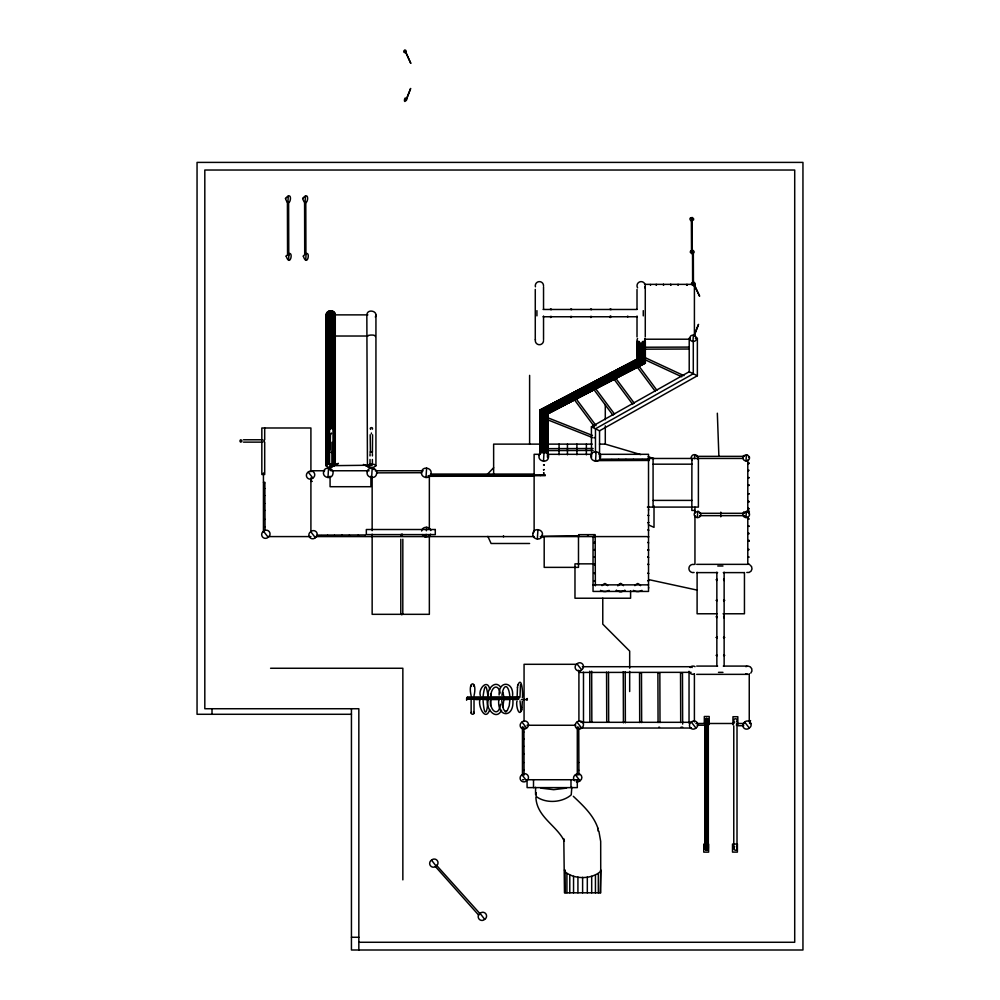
<?xml version="1.0" encoding="UTF-8"?>
<svg xmlns="http://www.w3.org/2000/svg" width="1000" height="1000" viewBox="0 0 1000 1000"><rect width="100%" height="100%" fill="white"/><g stroke="black" fill="none" stroke-linecap="round" stroke-linejoin="round"><path stroke-width="1.5" d="M402.837 539.263L402.8 614.062L401.788 614.738L400.788 614.062L400.812 539.263M637.362 359.012L539.987 410.025L540.138 454.375L539.987 410.025L637.362 359.012L637.3 341.475L637.225 358.95L645.362 363.125L645.312 341.475L644.25 341.438M637.3 341.475L637.775 359.25L540.138 410.1L541.15 410.625M637.837 341.512L638.488 341.525L638.425 359.588L540.562 410.312L540.562 452.875M640.312 343.013L640.238 360.538L543.062 411.575L543.062 452.85M641.363 343.062L641.3 361.075L544.113 412.125L541.213 410.637L541.213 452.75M645.312 341.475L643.413 341.55L643.325 362.113L546.138 413.162L546.138 452.85M644.25 341.55L644.175 362.537L546.975 413.587L544.113 412.125L544.113 452.738M546.975 452.9L546.975 413.587L644.812 362.863L644.9 341.463M370.037 455.925L370.062 453.675M372.4 455.938L372.413 453.688M370.412 452.362L370.2 434.75M371.55 452.463L372.425 452.163L372.562 434.775M331.388 433.85L331.4 433M371.388 433.85L371.4 433M517.112 697.237L517.5 687.2M519.987 697.237L520.475 684.7M330.075 450.112L330.487 433.925M330.65 428.038L330.725 425.087M518.688 698.838L518.675 697.325M522.325 701.312L521.975 707.75M488.062 699.675C487.013 716.625 483.875 715.925 483.013 699.212M490.938 699.688L490.5 705.65M467.587 698.413L467.188 699.1L467.5 697.475M628.112 316.438L627.25 316.5M287.938 202.113L288.263 196.1M288.612 259.762L288.938 253.762M305.087 202.113L305.413 196.1M305.763 259.762L306.087 253.762M509.963 699.275L509.212 705.863L507.25 710.638L505.412 711.675L506.413 711.438M512.8 699.287C514.913 718.725 496.362 718.275 498.888 698.787M327.975 477.488L328.562 468.137M371.625 477.488L372.212 468.137M426.012 477.488L426.6 468.137M426.012 536.675L426.163 534.338M426.375 530.788L426.6 527.325M537.35 539.012L537.938 529.663M543.488 461.138L544.062 451.788M595.513 461.138L596.1 451.788M691.712 220.925L691.938 217.512M692.163 253.612L692.387 250.2M693.325 285.65L693.55 282.25M692.962 341.425L693.363 335.188M694.5 458.6L694.75 454.675M697.337 517.525L697.738 511.3M746 460.913L746.4 454.675M746 517.525L746.4 511.3M723.575 600.35L723.938 601.362L723.725 599.85L723.85 601.337L723.763 599.85L724.775 600.363M723.575 655.312C725.675 655.938 722.087 655.212 724.775 655.337M503.85 699.737L502.85 707.013M628.175 316.562L627.263 316.488M705.537 846.787C703.263 849.412 708.288 852.262 708.312 848.288L708.312 720.512C708.288 716.538 703.263 719.388 705.537 722.013M708.312 720.512L707.5 722.362M737.013 727.025L737.013 848.35C736.838 852.725 731.612 848.812 734.587 846.5M342.212 536.188L342.025 535.262L341.925 536.237M348.95 536.025L349.462 535.325L349.012 536.013M579.075 536.237L579.075 535.275L578.65 536.025M588.088 535.388L588.088 536.112L587.562 535.388M642.175 460.3L641.938 459.55M642.588 459.55L642 460.075M687.288 284.962L686.55 284.85L687.288 284.637M517.725 685.288C522.2 674.4 523.025 696.087 522.375 697.712M517.137 700.85C515.375 703.75 518.888 718.538 521.75 709.663M517.475 687.45L517.75 684.987M521.725 709.975L522 707.5M480.3 695.5C478.137 688.737 487.675 678.213 489.8 689.513M483.162 695.7C484.888 683.625 486.3 683.713 487.95 696.15M645.275 285.738L644.712 287.812M471.138 695.688C467.375 679.938 477.775 679.938 474.025 695.688M474.025 685.125L473.6 686.075M474.025 698.825L474.025 713C473.925 715.487 469.762 713.913 471.55 712.05M330.725 467.45L327.5 466.925L326.175 465.675L326.175 314.85C326.213 309.5 335.238 309.5 335.275 314.85L335.275 464.113M335.112 315.912L335.275 314.85M367.45 466.637L366.838 315.025C366.975 308.275 378.825 310.988 375.337 317.075M437.837 475.125L437.188 475.363L437.837 475.525M437.663 475.688L437.663 474.963M445.163 475.45L444.438 475.275L445.125 475.112M451.775 475.2L452.038 475.613M495.387 475.487L495.225 474.85L495.75 475.4M503.162 475.312L503.862 475.475L503.162 475.225M509.4 475.175L510.125 475.175L509.438 475.425M524.138 474.975L524.65 475.425L523.962 475.425M540.225 474.975L540.737 475.425L540.05 475.425M544.212 465.138L543.5 464.963L544.175 464.8M264.625 495.662L263.825 496.112L264.525 495.662M264.212 502.875L264.325 503.612L264.2 502.887M263.788 527.025L264.75 526.925L263.888 527.025M523.65 731.938L522.85 731.65L523.55 732.163M522.9 746.4L523.65 746.3M523.65 753.75L522.85 753.462M523.65 762.588L522.85 762.312L523.538 762.763M522.95 770.263L523.763 769.975L522.8 770.175M594.087 542.575L595.05 542.487L594.312 542.85M594.513 536.487L594.85 537.175L594.525 536.475M594.95 542.675L594.1 542.487M595.013 550L594.513 549.45M594.2 557.238L595.062 557.15L594.138 556.962M594.938 564.125C592.712 564.7 596.5 564.587 594.212 564.125M594.2 573.337L595.062 573.237L594.25 573.05M594.1 580.725L595.05 580.725L594.2 580.725M578.612 762.588L577.638 762.487L578.612 762.4M578.5 770.175L577.65 769.975L578.612 770.175M648.475 510.05L648.8 509.725M648.675 515.55L647.875 515.262L648.637 515.638M648.637 522.5L647.875 522.875L648.737 522.5M648.675 530.112L647.875 529.825L648.637 530.2M648.475 542.9L647.938 542.312L648.575 542.9M648.475 557.463L647.875 556.962L648.575 557.463M648.238 556.788L648.05 557.413M647.875 564.575L648.8 564.388L647.875 564.2M648.475 573.562L647.875 573.05L648.737 573.425M647.875 580.638L648.787 580.725L647.938 580.725M648.575 588.138L648.662 587.55M748.35 463.625C750.238 463.038 746.875 463.088 748.988 463.562M749.062 457.75L748.9 457.238M748.45 470.85L748.988 470.262L748.15 470.625M748.35 477.537C750.45 477.987 746.938 478.275 748.9 477.537M748.9 485.438L748.45 484.787M749.112 485.112L748.125 485.112M748.125 493.95L748.9 493.625M748.35 494.275L749.112 493.95L748.35 493.625M749.062 501.725L748.188 501.725L748.675 501.163M748.9 508.85L748.462 508.175M748.612 513.538L749.262 513.175L748.5 512.85M748.713 518.538L749.05 519.225L748.337 518.713M748.512 533.725L749.212 533.65L748.713 533.1M749.05 541.038L748.4 540.612M748.512 564.4L749.15 564.038L748.388 564.138M750.45 720.913L749.6 720.725L750.512 720.638M499.113 695.013C498.525 680.138 513.65 681.162 512.625 695.5M501.925 695.375C503.5 683.238 508.5 684.038 509.812 695.825M487.863 695.462C487.287 689.362 494.85 679.85 500.312 686.725M490.675 695.837C491.6 686.513 498.013 683.188 500.213 693.05M500.55 704.2C498.837 717.675 489.513 711.363 490.425 699.262M716.637 579.538L717.262 579.375L716.688 580.513M373.8 469.513L374.062 468.562L373.275 468.475M723.575 579.538C724.7 582.612 723.35 577.537 724.3 579.538M550.175 316.475L551.562 316.475M570.475 316.475L571.875 316.475M591.763 316.475L590.363 316.475M611.225 316.475L609.825 316.475M421.625 531.013C422.15 526.2 429.75 525.988 430.85 530.538M571.838 787.237L571.225 794.875C562.15 802.738 545.825 803.8 536.175 796.462L536.175 792.65M489.7 709.712C485.4 722.65 477.375 705.188 480.138 699.2M326.175 465.675L327.5 464.425L330.725 463.913M366.838 465.763L370.213 464.05M375.938 315.025L375.938 465.763L373.663 467.287L370.213 467.463M373.525 469.113L363.425 464.487L370.9 467.95M342.35 536.025L341.925 535.388L341.763 536.112M348.95 535.487L349.275 536.138M357.85 535.388L358.488 535.812L357.85 536.013M358.438 536.025L358.438 535.487M503.675 536.663L503.488 535.837L503.3 536.663M579.3 536.025L578.787 535.425L579.237 536.013M716.688 616.438L716.775 617.712M406.362 99.95L410.65 88.462L406.025 99.812M694.237 335.838L698.525 324.35L693.9 335.7M544.85 418.55L545.525 416.863L592.463 435.45M594.763 437.925L595.037 437.25M724.237 617.587L724.237 616.438M332.45 429.162C333.537 426.788 328.938 427.312 330.588 429.375M372.45 429.162C373.537 426.788 368.938 427.312 370.588 429.375M471.737 474.925L472.388 474.925M543.538 472.925L544.125 473.338L543.675 472.812M264.587 510.688L263.9 510.238M263.788 519.25L264.738 519.25L263.9 519.612M594.9 550L594.087 549.812M523.763 753.75L523.112 754.013M648.637 537.038L647.812 536.85L648.637 536.663M648.637 550L647.975 550M748.3 540.612L749.212 540.525M748.938 541.038L748.938 540.388M748.3 557.05L749.15 557.05L748.337 557.325M370.062 452.137L372.425 452.163M580.2 671.6L579.1 672.337L578.3 670.312M690.575 667.55L691.375 666.712L692.175 667.55M693.425 335.525L694.837 335.513L696.3 337.337A3.388 3.388 0 0 1 696.15 339.75C695.062 342.312 690.75 341.962 690.025 339.275A3.388 3.388 0 0 1 690.188 336.875C690.263 335.025 695.462 334.225 694.45 336.3M736.538 721.963C739.15 717.05 731.062 718.25 734.587 722.3M430.625 534.15C429.288 537.537 423.988 537.6 422.238 534.562M690.65 251.125L692.8 250.238L693.988 251.375A1.85 1.85 0 0 1 693.913 252.688L691.75 253.575L690.562 252.438M691.812 283.163L693.962 282.275L695.15 283.412A1.85 1.85 0 0 1 695.062 284.738C693.825 287.1 694.688 283 694.525 285.4M723.675 616.438L723.763 617.712M335.112 336.262L330.725 335.087L326.325 336.262M366.838 336.062C368.575 334.7 376.075 334.475 375.337 336.525M327.725 535.5L327.275 536.188L327.65 535.325M656 284.438L656.275 285.3L656.538 284.438M663.238 284.438L663.6 285.275L663.5 284.312M670.575 284.438L670.938 285.275L670.837 284.312M677.812 284.438L678.075 285.3L678.35 284.438M618.575 459.562L619.038 460.25L618.75 459.338M625.913 459.562L626.362 460.25L625.988 459.387M501.6 710.2C495.688 721.862 484.925 707.262 487.587 699.237M241.912 441.55C239.312 444.038 239.312 437.875 241.912 440.375M466.6 698.375L466.625 700.275M328.225 468.488L329 468.55M332.238 465.2L330.913 465.7L330.075 464.95M372.238 465.2L330.075 465.7L330.075 470.2M431.575 475.525L432.2 475.375L431.575 475.125M465.087 475.4L464.925 474.762M472.388 475L471.737 475.337M486.45 475.375L486.9 474.85L486.312 475.337M516.725 475.5L517.263 475.025L516.725 475.575M544.125 469.538L543.5 469.775M543.538 469.862L544.212 469.6M264.525 483.225L263.775 482.962L264.525 482.688M264.7 503.438L263.825 503.438M264 519.075L264.312 519.725L264.425 519.025M595.013 537.038L594.25 537.038L594.625 536.475M594.938 573.5L594.212 573.5M647.875 550L648.737 550M523.763 738.975L522.8 739.163L523.65 738.975M523.713 753.838L522.85 753.838M748.988 508.8L748.35 508.85M748.337 549.375L749.15 549.462L748.5 549.888M487.375 474.275L493.638 467.75M564.475 869.938L565.1 871.85C574.438 879.463 590.788 879.463 600.138 871.85L600.763 869.938L600.138 892.812M263.925 441.975L263.925 439.938M334.513 535.325L334.787 536.237L334.513 535.425M435.513 866.25L436.4 865.462M436.55 865.325L480.15 913.838M570.775 394.637L572.238 393.55M590.075 384.425L591.638 383.275M609.862 373.575L611.425 372.425M432.025 475.65L432.025 475M458.837 474.925L458.913 475.375M479.663 474.925L479.387 475.425M594.938 550.075L594.138 550M748.45 462.975L748.988 463.038M594.938 564.65L594.212 564.65M748.988 485.375L748.35 485.438M748.988 501.8L748.45 501.863M748.938 526.462L748.3 526.038L749.1 525.95M591.538 457.425L591.4 426.8L689.212 371.75L697.362 375.763L697.362 338.15L695.325 338.15M591.4 426.8L599.55 430.812L697.362 375.763M328.6 468.775L338.4 463.387L328.45 468.438M540.513 410.3L577.5 390.875M580.237 389.425L592.562 382.95M595.312 381.512L611.75 372.887M614.487 371.45L636.4 359.938M547.612 457.425L547.575 413.9L565.375 404.55M568.112 403.113L574.963 399.513M577.7 398.075L584.55 394.475M587.288 393.038L594.138 389.438M596.875 388L599.612 386.562M606.462 382.962L613.312 379.375M616.05 377.925L618.787 376.488M621.538 375.05L643.45 363.537M547.612 413.913L645.362 363.125L547.575 413.9M650.35 284.475L650.537 285.3M686.925 284.312L686.6 285.075M633.237 459.487L633.425 460.312L633.612 459.487M464.725 474.762L464.562 475.4M465.012 475.375L465.087 474.925M263.9 510.763L264.587 510.312M405.475 51.612C407.812 52.462 402.825 53.55 403.8 51C405.4 47.65 407.887 53.375 404.888 52.45M406.45 100.45C405.012 92.762 402.725 106.213 406.538 99.475M566.525 788.125L553.7 789.675L540.875 788.125M694.15 285.6L691.725 284.475M611.613 460.312L611.8 459.487M531.562 475L531.3 475.575M331.55 452.463L332.425 452.163L330.412 452.362M542.038 536.388L578.6 535.7M287.438 201.863L288.612 201.863L288.775 253.787M287.863 255.312L288.75 255.312M691.513 251.088L691.363 220.787L692.163 220.775L692.275 251.088M643.413 341.55L642.425 341.562L642.35 361.613L545.163 412.663L545.163 452.8M645.138 347.225L689.038 347.088M645.138 349.162L689.038 349.025M547.712 448.65L593.138 448.512M547.725 450.6L593.138 450.45M748.512 456.938L749.225 456.938M599.712 459.188L649.312 459.025L649.312 460.45L595.062 460.625M376.812 472.863L421.763 472.713M543.062 474.888L544.462 474.875M310.938 481.35L312.288 481.35M263.463 482.337L264.862 482.325L265.038 530.375M647.4 507.088L648.812 507.075M747.987 511.2L749.4 511.188M748.487 512.55L749.375 512.55M317.113 535.112L365.163 534.963L365.163 536.388M593.775 536.225L595.175 536.225L595.35 585.825M749.525 723.487L750.85 723.475M697.1 725.225L705.75 725.188M743.775 725.725L736.562 725.75L736.562 723.9M658.8 727.2L659.538 727.2M681 727.2L682.65 727.2M522.65 779.737L523.862 779.725M577.5 779.737L578.9 779.725M431.037 475.15L545.212 474.862L545.225 475.662L427.95 475.962M430.012 476.312L534.125 476.062L534.125 475.363M644.6 284.363L692.85 284.363M543.088 309.475L637.112 309.475M334.613 314.875L367.875 314.875M543.088 316.762L637.112 316.762M334.613 336.025L367.875 336.025M690.4 338.15L689.212 338.15L689.212 371.75M644.6 339.212L689.737 339.212M243.463 439.775L262 439.775M243.463 442.137L262 442.137M540.462 444.125L493.638 444.125L493.638 475.138M548.212 444.125L592.188 444.125M599.462 444.125L605.288 444.125L640.725 454.6M540.312 454.312L534.125 454.312L534.125 532.013M548.038 454.312L591.325 454.312M599.05 454.312L648.525 454.312L648.525 591.438L593.038 591.438L593.038 536.587M696.35 456.35L744.425 456.35M547.575 457.425L548.013 414.113L548.013 457.425M648.525 458.475L743.125 458.45M653.188 464.175L692.075 464.175M310.912 470.763L324.688 470.763M330.812 470.763L369.087 470.763M375.238 470.763L423.162 470.763M430.85 474.062L534.125 474.062M653.188 500.4L692.075 500.4M648.525 507.088L698.388 507.088L698.388 458.475M694.938 510.438L691.838 510.438L691.9 458.475M699.613 513.3L744.688 513.3M699.613 515.662L744.688 515.662M268.025 536.587L310.912 536.587M315.5 536.587L534.125 536.587M540.312 536.587L646.988 536.587M529.612 543.488L491.087 543.488L487.875 536.4M593.513 563.85L574.975 563.85L574.975 598.225L630.588 598.225L630.588 590.712M696.7 564.35L746.938 564.35M717.75 566L722.962 566M696.7 572.612L717.613 572.612M723.288 572.612L744.2 572.612M716.05 579.763L716.762 579.763M593.038 584.862L648.525 584.862M716.05 600.363C718.35 601.125 715.85 600.3 717.312 600.35M716.963 613.775L697.1 613.775L697.1 572.337M723.075 613.775L744.45 613.775L744.45 572.525M716.05 616.825L716.762 616.825M716.05 637.438L717.35 637.438M723.575 637.438L724.775 637.438M716.05 655.337C718.337 656.137 715.875 655.35 717.312 655.312M577.388 664.3L524.062 664.3L524.062 721.2M696.7 666.087L717.613 666.087M723.288 666.087L746.938 666.087M582.337 666.712L691.375 666.712M270.575 668.263L402.85 668.263L402.85 879.875M718.487 672.35L722.962 672.35M579.4 672.438L691.075 672.337M696.7 674.35L747.875 674.35L745.812 673.8M467.113 697.325L518.55 697.188M467.038 697.475L518.387 697.475M466.987 697.675L518.35 697.675M466.962 697.913L518.325 697.913M466.95 698.162L518.325 698.162M466.962 698.413L518.325 698.413M466.987 698.637L518.675 699L488.95 699.1M467.038 698.85L518.438 699M467.188 699.1L488.65 699.125M475.6 699.562L480.012 699.562M484.275 699.562L488.263 699.562M491.912 699.562L499.712 699.562M503.562 699.562L509.888 699.562M513.862 699.562L516.175 699.562M521.35 699.562L527.112 699.562M351.438 714.287L197.05 714.287L197.05 162.4L802.95 162.4L802.95 950L351.438 950L351.438 708.737M580.862 722.312L681.025 722.312M682.55 722.312L691.375 722.312M695.925 723.487L705.062 723.487M708.112 723.487L734.013 723.487M737.062 723.487L744.675 723.487M527.025 725.263L575.775 725.263M580.862 728.037L691.375 728.037L690.8 727.663M351.438 937.275L358.837 937.275M358.837 942.275L794.712 942.275L794.712 170.025L204.812 170.025L204.812 708.737L358.837 708.737L358.837 950M638.488 341.525L639.338 341.538L639.263 360.025L542.075 411.075L542.075 452.8M371.388 463.988L374.613 464.513L375.938 465.763M335.112 313.788L335.112 465.225L331.9 463.975L331.9 442.238M648.725 579.612L697.1 590.1M518.688 696.963L518.263 698.587M648.1 456.775L654.013 458.525M523.55 746.075L522.913 746.5M370.913 465.7L370.075 464.95M506.1 711.675C503.05 711.35 501.688 703.487 501.725 698.8M546.225 419.237L593.162 437.825M648.413 524.862L654.013 527.362L654.013 505.8M644.075 357.15L684 375.688M644.625 359.55L681.8 376.812M405.513 51.762L405.387 52.488M264.625 488.425L263.825 488.875L264.738 488.587M264.625 510.238L264.1 510.825M520.438 710.25L520.962 710.75L520.025 700.85M694.525 284.825L694.575 285.625L693.787 285.45M707.5 846.438L708.312 848.288M435.3 866.438L478.688 915.138M573.325 796.312C583.138 805.625 593.787 815.413 598.05 828.688M471.55 686.075L471.138 685.125M473.6 712.05L474.025 713M692.25 460.125L691.413 458.762A3.388 3.388 0 0 1 691.562 456.362C692.663 453.787 696.975 454.15 697.688 456.825A3.388 3.388 0 0 1 697.537 459.225M744.688 722.075L749.275 728.037A3.8 3.8 0 0 1 743.575 727.675A3.8 3.8 0 0 1 744.688 722.075A3.8 3.8 0 0 1 750.387 722.45A3.8 3.8 0 0 1 749.275 728.037M691.35 722.075L695.925 728.037A3.8 3.8 0 0 0 697.038 722.45A3.8 3.8 0 0 0 691.35 722.075A3.8 3.8 0 0 0 690.238 727.675A3.8 3.8 0 0 0 695.925 728.037M577.013 663.85L581.587 669.812A3.8 3.8 0 0 1 575.9 669.438A3.8 3.8 0 0 1 577.013 663.85A3.8 3.8 0 0 1 582.7 664.225A3.8 3.8 0 0 1 581.587 669.812M581.587 728.037A3.8 3.8 0 0 0 582.7 722.45A3.8 3.8 0 0 0 577.013 722.075L581.587 728.037A3.8 3.8 0 0 1 578.913 729.15M577.112 773.838A3.8 3.8 0 0 0 575.413 774.812L579.987 780.788A3.8 3.8 0 0 1 576.325 781.762M526.587 728.037A3.8 3.8 0 0 0 527.7 722.45A3.8 3.8 0 0 0 522 722.075L526.587 728.037A3.8 3.8 0 0 1 523.9 729.15M308.275 472.075L312.85 478.038A3.8 3.8 0 0 0 313.962 472.438A3.8 3.8 0 0 0 308.275 472.075A3.8 3.8 0 0 0 307.162 477.663A3.8 3.8 0 0 0 312.85 478.038M522 774.812L526.587 780.788A3.8 3.8 0 0 1 520.887 780.413A3.8 3.8 0 0 1 522 774.812A3.8 3.8 0 0 1 527.375 774.812A3.8 3.8 0 0 1 527.375 780.175M310.763 531.712L315.338 537.675A3.8 3.8 0 0 0 316.45 532.087A3.8 3.8 0 0 0 310.763 531.712A3.8 3.8 0 0 0 309.65 537.312A3.8 3.8 0 0 0 315.338 537.675M263.562 531.287L268.15 537.25A3.8 3.8 0 0 0 269.262 531.65A3.8 3.8 0 0 0 263.562 531.287A3.8 3.8 0 0 0 262.45 536.875A3.8 3.8 0 0 0 268.15 537.25M480.087 913.363L484.675 919.338A3.8 3.8 0 0 0 485.788 913.737A3.8 3.8 0 0 0 480.087 913.363A3.8 3.8 0 0 0 478.975 918.962A3.8 3.8 0 0 0 484.675 919.338M431.55 860.138L436.125 866.1A3.8 3.8 0 0 0 437.238 860.512A3.8 3.8 0 0 0 431.55 860.138A3.8 3.8 0 0 0 430.438 865.738A3.8 3.8 0 0 0 436.125 866.1M638.575 365.6L656.912 390.275M637.013 366.763L655.35 391.438M615.087 377.35L634.338 403.275M613.538 378.512L632.775 404.438M595.3 388.212L614.55 414.125M593.737 389.363L612.987 415.288M575.9 398.488L596.062 425.637M574.338 399.65L594.5 426.8M736.538 846.838L737.013 848.35M694.237 285.238L699.625 296.25L694.575 285.087M564.125 840.4L563.538 838.662L564.412 841.263C556.775 825.45 536.8 817.05 535.9 797.487M598.875 831.162L600.688 841.363L600.763 892.812L564.475 892.812L563.812 839.5M611.3 316.537L609.712 316.637M502.975 692.4L503.65 695.95M326.175 314.85L326.325 315.912M490.55 693.675L490.812 695.987M328.913 468.488L328.013 468.525M717.337 413.212L718.888 456.35M705.738 723.337L705.75 725.062M643.625 347.713L643.625 348.688M595.138 536.038L595.138 534.637L578.713 534.663L578.713 536.087M542.137 535.138L542.15 536.538M424.862 535.513L424.862 536.912M693.438 283.125L693.337 252.825L692.537 252.825L692.613 283.125M682.65 724.1L682.475 672.938L680.537 672.95L680.7 722.55M660 722.55L659.85 672.938L657.9 672.95L658.062 722.55M641.65 722.55L641.488 672.938L639.55 672.95L639.7 722.55M625.2 671.637L625.363 722.788M623.25 671.637L623.413 722.8M608.513 672.175L608.663 721.787M606.562 672.175L606.725 721.787M591.675 671.2L591.838 722.35M589.725 671.2L589.888 722.362M578.763 727.025L578.913 775.075M523.913 727.025L524.062 775.075M305.925 253.787L305.788 201.863L304.587 201.863L304.713 253.787M287.413 201.863L287.55 253.787M372.388 459.487L372.388 463.375M370.025 459.487L370.037 463.375M749.25 673.675L749.25 721.925M747.788 459.975L747.788 511.775M747.788 517.188L747.788 564.425M737.825 724.762L737.825 716.725L732.962 716.725L732.962 724.762M733.775 725.9L733.775 848.35M724.137 572.175L724.137 666.188M720.775 512.15L720.775 516.8M716.85 572.175L716.85 666.188M709.2 724.538L709.2 716.488L704.325 716.488L704.325 723.188M708.625 844.087L708.625 852.138L703.75 852.138L703.75 844.087M708.088 719.45L708.088 849.35M707.837 719L707.837 849.8M707.5 718.662L707.5 850.138M707.1 718.45L707.1 850.35M706.688 718.375L706.688 850.425M706.263 718.45L706.263 850.35M705.875 718.662L705.875 850.138M705.537 719L705.537 849.8M705.275 719.45L705.275 849.35M705.113 719.963L705.113 848.838M694.95 507.212L694.95 513.3M694.95 515.662L694.95 564.425M694.412 285.887L694.412 336.175M694.4 673.675L694.4 721.925M693.288 341.238L693.288 373.762L595.475 428.8L595.475 452.912M689.038 672.237L689.038 723.213M653.075 458.475L653.075 507.088M645.275 286.675L645.275 336.912M643.275 310.65L643.275 315.875M637.013 289.413L637.013 308.913M637.013 316.012L637.013 336.912M629.675 668.2L629.675 651.1L602.775 624.138L602.775 598.225M629.675 671.312L629.675 691.538M610.337 316.262L610.337 317.575M605.288 404.5L605.288 419.738M605.288 425.838L605.288 444.125M599.55 430.812L599.55 457.425M598.325 873.637L598.325 892.812M597.938 828.25L597.938 830.938M595.45 875.163L595.45 892.812M591.688 876.338L591.688 892.812M590.875 316.863L590.875 317.575M587.312 877.075L587.312 892.812M586.375 444.125L586.375 454.787M583.488 672.237L583.488 723.213M582.612 877.325L582.612 892.812M578.913 670.45L578.913 721.2M578.488 536.688L578.488 567.362L544.188 567.362L544.188 536.688M577.925 877.075L577.925 892.812M577.3 726.812L577.3 775.062M576.912 444.125L576.912 454.787M573.55 876.338L573.55 892.812M570.988 316.863L570.988 317.575M570.988 779.737L570.988 787.613M569.788 875.163L569.788 892.812M567.45 444.125L567.45 454.787M566.912 873.637L566.912 892.812M565.1 870.062L565.1 892.812M559.062 444.125L559.062 454.787M550.688 316.863L550.688 317.575M543.538 286.675L543.538 308.913M543.538 316.012L543.538 339.663M536.925 310.65L536.925 315.875M535.562 787.3L535.562 794.587M535.275 289.413L535.275 339.663M533.513 779.737L533.513 787.613M529.612 375.363L529.612 444.125M522.45 726.812L522.45 775.062M471.138 698.825L471.138 713M429.35 475.363L429.35 529.212M429.35 535.988L429.35 614.325L372.15 614.325L372.15 534.125M372.15 476.887L372.15 530.688M370.9 476.2L370.9 486.712L330.075 486.712L330.075 476.2M334.663 312.787L334.663 464.8M333.938 311.938L333.938 464.425M333 311.288L333 464.15M331.9 310.875L331.9 428.263M330.725 310.738L330.725 428.212M329.55 310.875L329.55 463.975M328.45 311.288L328.45 464.15M327.5 311.938L327.5 464.425M326.788 312.787L326.788 464.8M326.325 313.788L326.325 466.138M310.912 471.788L310.912 427.987L261.837 427.987L261.837 474.487L264.7 474.487L264.7 442.137M310.912 477.875L310.912 531.925M264.7 427.987L264.7 439.775M263.438 472.975L263.438 531.925M212.013 708.737L212.013 714.287M535.425 286.812A4.125 4.125 0 0 1 538.862 281.65A4.125 4.125 0 0 1 543.538 285.738M543.538 340.588A4.125 4.125 0 0 1 538.862 344.688A4.125 4.125 0 0 1 535.425 339.525M694.087 572.475A4.125 4.125 0 0 1 688.9 568.488A4.125 4.125 0 0 1 694.087 564.5M749.938 564.913A4.125 4.125 0 0 1 746.8 572.475M694.087 674.212A4.125 4.125 0 0 1 689.038 671.287M690.1 667.3A4.125 4.125 0 0 1 695.088 666.637M745.812 666.637A4.125 4.125 0 0 1 750.788 673.138M574.625 780.788A3.8 3.8 0 0 1 575.413 774.812M578.088 773.7A3.8 3.8 0 0 1 579.987 780.788M522.925 729.025A3.8 3.8 0 0 1 522 722.075M577.925 729.025A3.8 3.8 0 0 1 577.013 722.075M625 590.388A8.375 8.375 0 0 1 616.425 590.388M617.975 585.662A7.25 7.25 0 0 1 620.812 583.475M623.45 585.662A6.9 6.9 0 0 0 620.65 583.475A7.25 7.25 0 0 0 617.8 585.662M609.075 590.388A8.375 8.375 0 0 1 600.5 590.388M602.05 585.662A7.25 7.25 0 0 1 604.888 583.475A6.9 6.9 0 0 1 607.7 585.662M641.938 590.388A8.375 8.375 0 0 1 633.362 590.388M634.9 585.662A7.25 7.25 0 0 1 637.75 583.475A6.9 6.9 0 0 1 640.55 585.662M624.825 590.388A8.375 8.375 0 0 1 616.263 590.388M691.612 284.513A1.85 1.85 0 0 1 691.7 283.2M690.45 252.475A1.85 1.85 0 0 1 690.537 251.163M644.712 338.525A4.125 4.125 0 0 1 644.712 342.663M637.562 342.663A4.125 4.125 0 0 1 637.562 338.525M637.562 287.812A4.125 4.125 0 0 1 639.562 281.925A4.125 4.125 0 0 1 645.125 284.675M526.775 699.05C527.087 702.475 527.85 696.775 526.775 699.05M285.487 198.475C289.9 211.737 294 188.325 285.487 198.475M286.163 256.125C290.575 269.387 294.675 245.987 286.163 256.125M302.638 198.475C307.062 211.737 311.15 188.325 302.638 198.475M303.312 256.125C307.738 269.387 311.825 245.987 303.312 256.125M716.6 637.413C716.925 640.138 717.8 636.125 716.6 637.413M323.587 471.838C322 477.825 332.125 479.963 332.95 473.8C334.538 467.812 324.4 465.675 323.587 471.838M367.238 471.838C365.65 477.825 375.775 479.963 376.6 473.8C378.188 467.812 368.05 465.675 367.238 471.838M421.625 471.838C420.037 477.825 430.163 479.963 430.988 473.8C432.575 467.812 422.438 465.675 421.625 471.838M532.962 533.35C531.375 539.35 541.5 541.475 542.325 535.325C543.913 529.325 533.775 527.2 532.962 533.35M539.1 455.475C537.513 461.475 547.638 463.6 548.462 457.45C550.037 451.45 539.913 449.325 539.1 455.475M591.125 455.475C589.538 461.475 599.663 463.6 600.487 457.45C602.075 451.45 591.938 449.325 591.125 455.475M723.575 637.413C724.887 637.987 723.775 637.45 723.575 637.413M321.375 535.688L322.05 536.025L321.413 535.588M400.85 534.612C402.188 537.737 403.787 532.375 400.85 534.612M690.425 218.062L690.2 218.438A1.85 1.85 0 0 0 690.113 219.75L691.3 220.888L693.45 220A1.85 1.85 0 0 0 693.538 218.688L692.35 217.55L690.425 218.062M694.987 512.3L694.562 512.975A3.388 3.388 0 0 0 694.4 515.388C695.113 518.062 699.438 518.425 700.525 515.85A3.388 3.388 0 0 0 700.675 513.438L698.5 511.35L694.987 512.3M743.637 455.675L743.213 456.362A3.388 3.388 0 0 0 743.062 458.762C743.775 461.438 748.088 461.8 749.175 459.225A3.388 3.388 0 0 0 749.338 456.825L747.163 454.738L743.637 455.675M743.637 512.3L743.213 512.975A3.388 3.388 0 0 0 743.062 515.388C743.775 518.062 748.088 518.425 749.175 515.85A3.388 3.388 0 0 0 749.338 513.438L747.163 511.35L743.637 512.3M550.3 309.375L551.562 309.462L550.3 309.375M570.6 309.375L571.875 309.462L570.6 309.375M590.487 309.375L591.763 309.462L590.487 309.375M609.95 309.375L611.225 309.462L609.95 309.375M405.688 52.075L410.737 63.25L405.688 52.075M435.288 529.513L366.337 529.513L366.337 534.6L435.288 534.6L435.288 529.513M577.3 779.737L527.025 779.737L527.1 787.613L577.3 787.613L577.3 779.737M737.387 844.062L732.513 844.062L732.513 852.113L737.387 852.113L737.387 844.062"/></g></svg>
